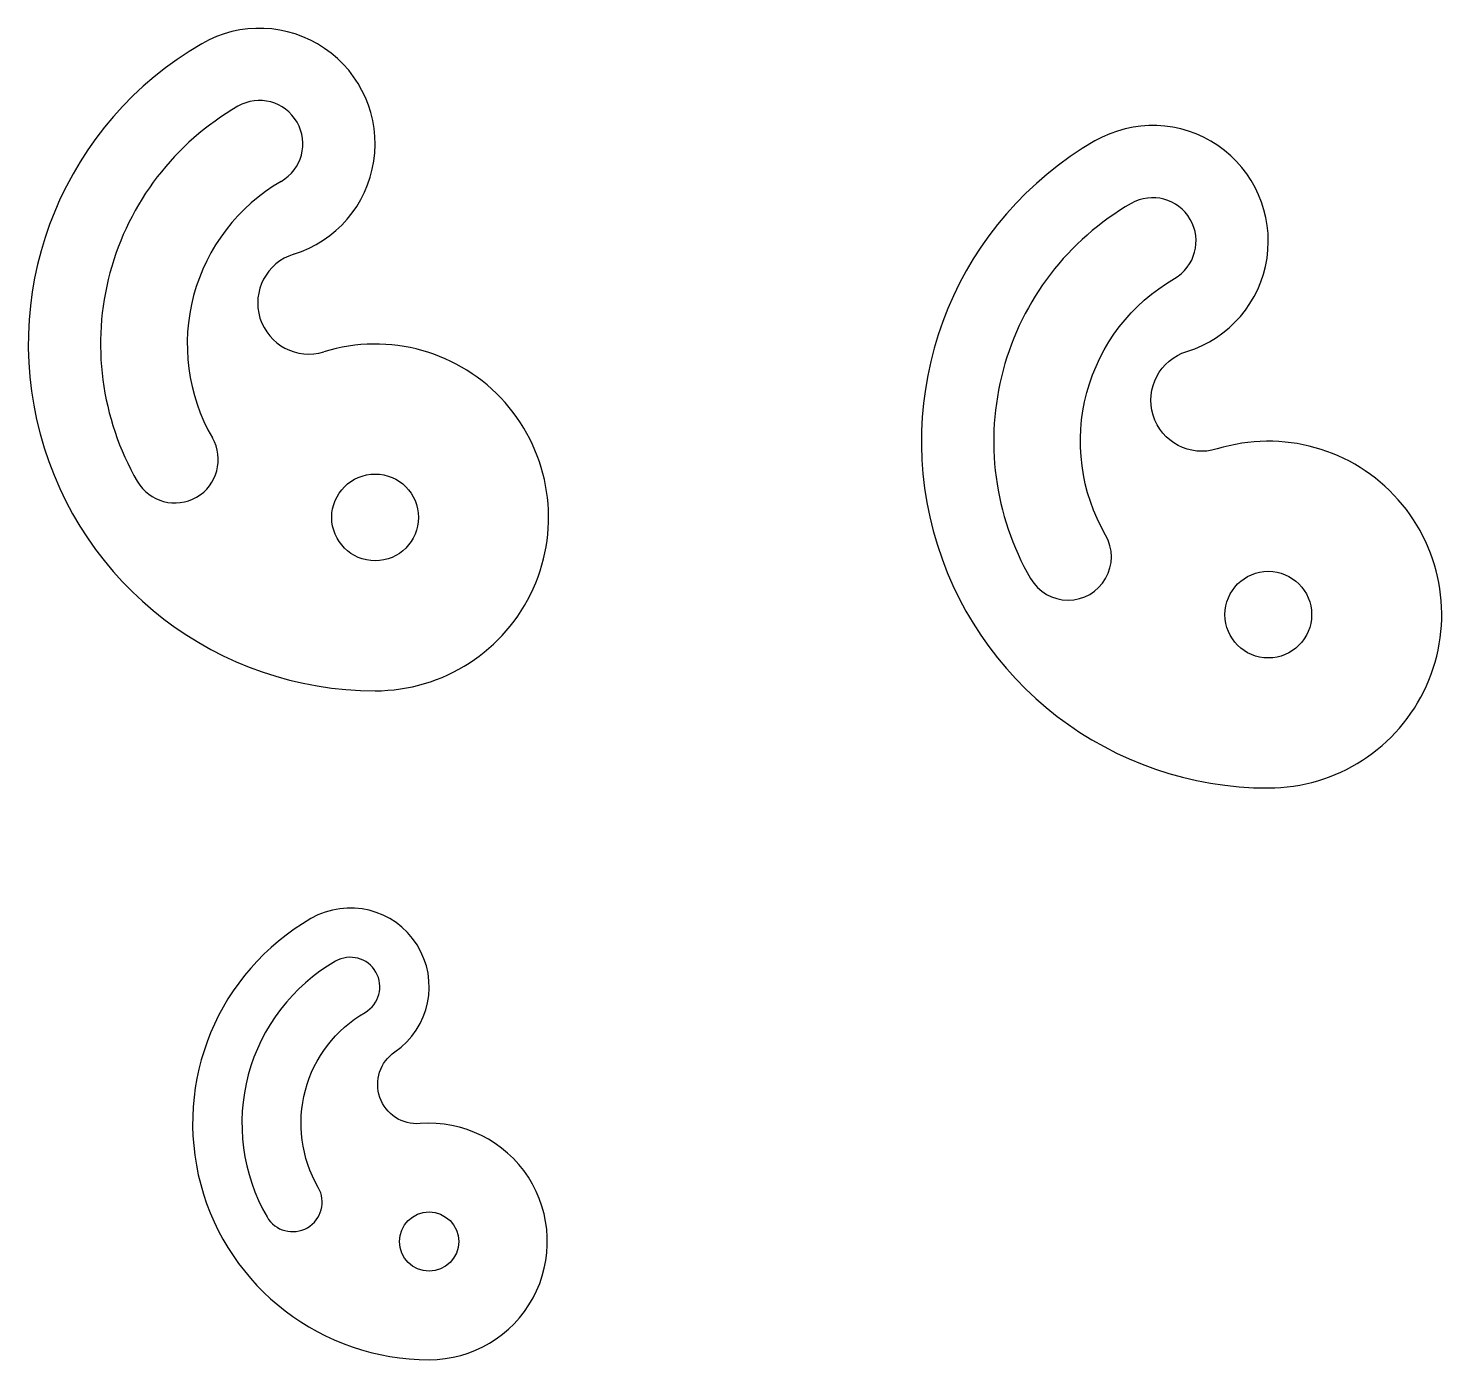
# Model space of a CAD drawing. Header units: millimetres. Extents: x 140 to 499, y 30 to 368.
import ezdxf

# ---------------------------------------------------------------- set-up
doc = ezdxf.new("R2010")
doc.units = ezdxf.units.MM

msp = doc.modelspace()

# ---------------------------------------------------------------- linework, layer by layer
for points in [[(441.5, 260.93, -1), (433.84, 285.68, 1.118516), (410.5, 339.1, 0.767327), (454.5, 174.89, 1.162526)], [(419.67, 323.23, 0.414214), (394.17, 228.06, 1), (413.22, 239.06, -0.414214), (430.67, 304.17, 1)], [(239.3, 89.7, -0.767327), (232.89, 107.92, 0.962454), (211.59, 141.75, 0.767327), (241.59, 29.79, 1.039011)], [(217.84, 130.92, 0.414214), (200.46, 66.04, 1), (213.45, 73.54, -0.414214), (225.34, 117.93, 1)]]:
    msp.add_lwpolyline(points, format="xyb", close=True)
for centre, radius in [((227.89, 243.56), 11), ((454.5, 218.89), 11), ((241.59, 59.79), 7.5)]:
    msp.add_circle(centre, radius)
for centre, radius, start, end in [((198.55, 338.37), 29.33, 287.1921, 120), ((227.89, 287.56), 88, 120, 270), ((227.89, 287.56), 69.67, 120, 210), ((198.55, 338.37), 11, 300, 120), ((227.89, 287.56), 47.67, 120, 210), ((211.05, 297.97), 12.95, 107.1921, 287.1921), ((227.89, 243.56), 44, 270, 107.1921), ((177.08, 258.23), 11, 210, 30)]:
    msp.add_arc(centre, radius, start, end)

doc.saveas('drawing.dxf')
